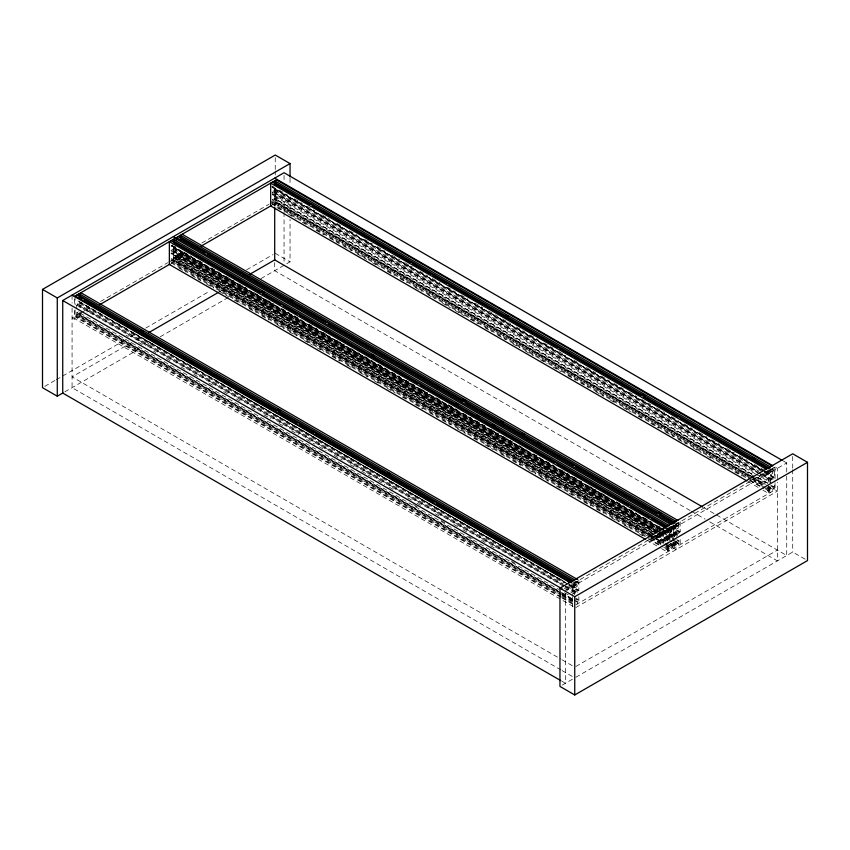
<?xml version="1.0" encoding="UTF-8"?>
<svg xmlns="http://www.w3.org/2000/svg" width="850" height="850" viewBox="0 0 850 850"><rect width="100%" height="100%" fill="white"/><g stroke="black" fill="none" stroke-linecap="round" stroke-linejoin="round"><path stroke-width="0.64" stroke-dasharray="4.25 3.19" d="M173.389 244.502L171.062 245.841L662.171 529.391M274.678 187.531L272.382 186.203L272.382 187.351L274.709 186.001M564.219 585.501L77.711 304.619L77.711 303.663L79.762 302.473L568.576 584.694M659.621 531.76L171.955 250.208L171.955 249.252L174.016 248.062L661.672 529.614M760.941 473.259L273.275 191.707L273.275 190.751L275.336 189.571L762.992 471.112M76.723 307.881L76.723 305.192L77.711 304.619M79.762 302.473L79.762 303.439L80.856 302.812L568.512 584.354M171.955 250.208L170.967 250.782L655.18 530.336M174.016 248.062L174.016 249.018L175.1 248.391L661.608 529.284M755.352 473.864L272.287 194.979L272.287 192.281L273.275 191.707M275.336 189.571L275.336 190.528L276.42 189.901L762.928 470.783M79.762 307.105L79.762 306.127L80.856 305.501L80.856 309.272M669.97 540.43L171.955 252.907L170.967 253.47L668.982 540.993L668.982 538.305L659.781 532.992M658.219 532.249L174.016 252.694L174.016 251.717L175.1 251.09L175.1 261.152L648.954 534.735M272.287 194.979L273.275 194.406L755.193 472.632M759.549 473.758L275.336 194.204L275.336 193.216L276.42 192.589L276.42 202.651L750.284 476.234M171.955 252.907L171.955 253.884L174.016 252.694M275.336 194.204L273.275 195.383L273.275 194.406M561.021 593.417L76.808 313.862L76.808 312.715L78.359 311.822M655.446 530.931L178.128 255.361L178.128 254.224L180.466 252.875L661.226 530.432M748.542 475.851L272.382 200.951L272.382 199.803L274.709 198.464L752.016 474.034M561.329 596.934L75.969 316.721L75.969 314.341L76.808 313.862M653.809 534.533L174.197 257.635L173.389 258.102L653.002 535.001M652.301 532.461L177.289 258.219L177.289 255.85L178.128 255.361M180.466 252.875L180.466 254.012L181.273 253.544L660.886 530.442M751.676 474.045L275.527 199.134L274.709 199.601L754.322 476.499M80.038 313.342L72.069 317.942L74.396 319.292L82.365 314.691M81.175 312.683L89.144 308.082M100.523 301.506L167.694 262.735M168.831 262.076L184.769 252.875M201.854 243.015L269.014 204.234M270.151 203.575L274.709 200.951L750.529 475.756M75.969 316.721L76.808 316.232L561.021 595.786M561.053 594.777L79.146 316.551L79.953 312.046M649.549 537.051L173.389 262.14L174.197 257.635M177.289 258.219L178.128 257.731L178.128 259.399L650.845 532.312M86.923 312.056L91.481 309.432M171.169 263.426L187.106 254.224M272.489 204.924L277.047 202.3L277.047 189.614M44.795 386.346L55.112 380.396M56.259 379.727L126.204 339.352M130.783 336.706L136.521 333.391M145.69 328.1L209.897 291.029M215.634 287.714L230.541 279.108M246.585 269.843L272.956 254.617M131.601 342.518L72.069 376.89L560.968 659.164M136.181 339.873L140.76 337.237M219.757 291.624L235.779 282.37M64.802 391.871L140.983 347.884M145.339 345.366L150.153 342.592M160.225 336.781L245.321 287.64M260.971 278.609L290.041 261.832L290.041 219.343M675.442 524.514L768.538 470.762M769.696 470.092L775.051 467.001L777.389 468.35L777.389 481.026M574.855 581.591L577.15 582.919L577.968 582.452L577.968 584.832L577.15 585.299L573.707 583.302M669.067 528.19L668.227 532.716L669.067 532.227L669.067 533.375L671.404 532.026L671.404 530.878L666.804 528.222M669.099 527.181L671.404 528.509L672.212 528.041L672.212 530.411L671.404 530.878M676.175 523.101L678.47 524.429L679.288 523.951L679.288 526.331L678.47 526.798L675.028 524.801M770.419 468.679L772.724 470.007L773.532 469.54L773.532 471.92L772.724 472.388L769.271 470.39M565.409 590.729L786.728 462.953L786.728 474.853M569.383 584.471L573.984 587.127L574.823 586.638L574.823 587.786L577.15 586.436L577.15 585.299M671.851 526.639L675.304 528.626L676.143 528.148L672.69 526.15M764.947 471.559L769.548 474.215L770.387 473.726L770.387 474.874L772.724 473.524L772.724 472.388M678.47 526.798L678.47 527.935L676.143 529.284L671.543 526.628M578.861 580.274L578.861 590.336L577.777 590.963L577.777 590.006L575.716 591.186L574.727 592.716M673.115 525.852L673.115 535.925L672.021 536.552L672.021 535.585L668.982 538.305M680.181 521.773L680.181 531.834L679.097 532.461L679.097 531.505L677.046 532.695L676.058 534.214L666.857 528.902M772.724 470.007L772.724 468.35L774.435 467.362L774.435 477.424L773.351 478.051L773.351 477.094L770.302 479.804L758.806 473.163M575.599 599.792L577.15 598.899L577.15 600.036L577.968 599.569L577.15 604.074M676.143 541.747L678.47 540.398L678.47 541.535L679.288 541.067L679.288 543.447L678.47 543.915L675.028 541.918M665.933 546.125L668.227 547.453L669.067 545.827L671.404 544.478L671.404 545.626L672.212 545.158L672.212 547.528L671.404 547.995L664.498 544.011M672.998 542.045L675.304 543.373L676.143 542.884L673.838 541.556M767.253 487.634L769.548 488.962L770.387 487.337L772.724 485.987L772.724 487.124L773.532 486.657L773.532 489.037L772.724 489.504L768.124 486.848M663.627 547.177L668.227 549.833L669.067 549.344L669.067 551.013L663.319 547.687M670.703 543.086L675.304 545.742L676.143 545.254L672.69 543.267M764.947 488.676L769.548 491.332L770.387 490.843L770.387 492.511L764.639 489.196M575.822 604.839L775.051 489.823L777.389 491.162L574.749 608.164M575.886 666.453L777.389 550.12M562.254 685.1L574.866 677.822M575.886 677.237L792.721 552.054L807.5 560.586M783.286 460.966L786.728 462.953M770.079 469.922L773.532 471.92M767.253 470.517L772.724 473.524M279.278 190.188L287.332 194.841M294.238 198.826L302.281 203.469M306.882 206.125L314.936 210.779M321.831 214.763L329.885 219.406M336.791 223.391L342.539 226.716M349.435 230.701L357.489 235.344M364.395 239.328L372.438 243.982M377.039 246.638L385.092 251.281M391.999 255.266L400.042 259.909M404.642 262.565L412.696 267.219M419.603 271.203L427.646 275.846M432.246 278.502L440.3 283.156M447.206 287.141L455.249 291.784M461.008 295.109L467.904 299.094M474.81 303.078L482.853 307.721M488.612 311.047L497.813 316.359M502.414 319.016L510.457 323.659M516.205 326.984L525.406 332.297M530.007 334.953L538.061 339.596M543.809 342.922L553.01 348.234M558.769 351.549L565.664 355.534M573.718 360.188L580.614 364.161M586.372 367.487L595.574 372.799M601.322 376.114L609.376 380.768M613.976 383.424L623.178 388.737M628.926 392.052L636.979 396.706M641.58 399.362L650.781 404.674M656.529 407.989L664.583 412.643M671.479 416.627L678.385 420.612M684.133 423.927L692.187 428.581M699.082 432.565L707.136 437.208M711.737 439.864L719.791 444.518M726.686 448.502L734.74 453.146M739.341 455.802L747.384 460.456M754.29 464.44L764.639 470.411M765.786 471.07L770.387 473.726M271.543 186.692L763.799 470.9M272.382 187.351L763.491 470.889M764.639 471.548L770.387 474.874M764.086 471.442L774.435 477.424M764.15 471.782L773.351 477.094M275.336 190.528L762.992 472.069M764.15 472.738L773.351 478.051M273.275 190.751L758.636 470.974M762.928 473.471L773.287 479.453M762.089 473.928L771.29 479.241M275.336 193.216L757.244 471.442M761.844 474.098L773.351 480.739M272.287 192.281L757.648 472.504M760.697 474.417L773.351 481.727M759.794 475.288L771.29 481.929M756.5 474.534L771.29 482.906M757.775 477.349L770.419 484.659M757.435 477.36L770.079 484.67M771.237 485.329L773.532 486.657M755.469 477.169L765.818 483.14M770.419 485.796L772.724 487.124M751.676 476.414L765.478 484.383M766.636 485.053L773.532 489.037M272.382 199.803L753.143 477.371M754.29 478.04L768.092 486.009M751.432 476.903L764.086 484.203M768.687 486.859L774.435 490.174L774.435 481.376M749.721 476.223L274.709 201.971L275.527 201.503L275.527 199.134M750.869 476.882L763.523 484.192M753.143 478.507L763.491 484.489M768.092 487.146L770.387 488.474M271.543 201.429L751.145 478.337M752.303 478.996L766.105 486.965M274.709 203.639L750.869 478.55M752.016 479.209L765.818 487.178M766.976 487.847L772.724 491.162L772.724 489.504M764.639 487.528L272.382 203.32L272.382 204.988M765.786 488.187L770.387 490.843M271.543 203.809L748.85 479.379M749.997 480.038L763.799 488.006M276.983 207.644L281.584 210.301M288.479 214.285L296.533 218.928M302.281 222.254L309.188 226.238M316.083 230.222L324.137 234.866M329.885 238.191L339.086 243.504M343.687 246.16L351.741 250.803M357.489 254.129L366.69 259.441M372.438 262.756L379.344 266.741M387.398 271.394L394.294 275.379M400.042 278.694L406.948 282.678M415.002 287.332L421.897 291.316M427.646 294.631L434.552 298.616M442.606 303.259L450.649 307.913M455.249 310.569L464.451 315.881M470.209 319.196L478.252 323.85M485.159 327.834L492.054 331.819M497.813 335.134L505.856 339.788M512.763 343.772L519.658 347.756M525.406 351.071L533.46 355.725M540.366 359.709L547.262 363.694M553.01 367.009L561.064 371.663M567.97 375.647L576.013 380.29M580.614 382.946L588.668 387.6M595.574 391.584L603.617 396.228M610.523 400.212L616.271 403.527M623.178 407.511L631.221 412.165M638.127 416.149L643.875 419.464M650.781 423.449L658.824 428.103M665.731 432.087L673.784 436.73M678.385 439.386L686.428 444.04M693.334 448.024L701.388 452.668M707.136 455.993L714.032 459.978M720.938 463.962L728.981 468.605M734.74 471.931L741.636 475.915M749.689 480.558L763.491 488.527M747.979 481.546L758.327 487.517M762.928 490.174L768.687 493.499L768.687 487.156M275.251 253.289L290.041 261.832M703.938 507.716L715.572 514.431M716.561 515.004L786.728 555.507L786.728 476.181M690.168 510.542L274.709 270.683L274.709 261.099M691.316 511.201L705.086 519.159M709.676 521.804L777.389 560.894L777.389 482.29M676.982 522.633L679.288 523.951M675.835 524.333L679.288 526.331M672.722 524.62L678.47 527.935M672.998 524.928L676.069 526.841L676.069 535.723M670.979 526.522L680.181 531.834M671.043 526.851L679.097 531.505M669.906 526.713L672.212 528.041M669.896 527.149L679.097 532.461M668.684 527.882L680.181 534.523M667.611 527.754L672.212 530.411M667.845 528.339L677.046 533.651M667.601 528.519L677.949 534.491M666.772 528.53L669.067 529.858M667.601 529.497L677.949 535.468M666.804 529.369L671.404 532.026M666.687 530.368L677.046 536.339M172.21 245.374L176.811 248.03M183.706 252.004L191.76 256.658M198.666 260.642L204.414 263.957M211.31 267.941L219.364 272.595M226.27 276.579L234.313 281.223M238.914 283.879L246.968 288.533M253.863 292.517L261.917 297.16M266.517 299.816L274.571 304.47M281.467 308.454L289.521 313.098M294.121 315.754L302.175 320.408M309.071 324.392L317.124 329.035M322.873 332.361L329.779 336.345M336.674 340.329L344.728 344.973M350.476 348.298L359.678 353.6M364.278 356.256L372.332 360.91M378.08 364.225L387.281 369.538M391.882 372.194L399.936 376.848M405.684 380.163L414.885 385.475M420.644 388.801L427.539 392.785M435.593 397.428L442.489 401.413M448.248 404.738L457.449 410.051M463.197 413.366L471.24 418.019M475.841 420.676L485.042 425.988M490.801 429.303L498.844 433.957M503.444 436.613L512.646 441.926M518.404 445.241L526.447 449.894M533.354 453.879L540.249 457.853M546.008 461.178L554.051 465.821M560.957 469.806L569.011 474.459M573.612 477.116L581.655 481.759M588.561 485.743L596.615 490.397M601.216 493.053L609.259 497.696M616.165 501.681L624.219 506.334M628.819 508.991L636.862 513.634M643.769 517.618L651.822 522.272M658.718 526.256L661.024 527.584M665.624 530.241L669.067 532.227M179.031 249.794L663.244 529.359M664.392 530.017L675.888 536.658M178.043 249.39L663.404 529.603M664.551 530.273L674.9 536.244M171.371 245.852L662.479 529.391M663.627 530.06L668.227 532.716M663.319 530.049L669.067 533.375M662.756 529.943L673.115 535.925M662.819 530.273L672.021 535.585M174.016 249.018L661.672 530.57M662.819 531.239L672.021 536.552M662.373 531.101L676.175 539.07M662.033 531.112L675.835 539.081M676.982 539.739L679.288 541.067M180.466 254.012L657.773 529.582M662.373 532.238L672.722 538.22M171.955 249.252L658.155 529.986M659.313 530.644L673.115 538.613M660.769 532.419L669.97 537.731M174.016 251.717L658.58 531.494M659.738 532.153L673.529 540.122M674.688 540.791L679.288 543.447M178.128 254.224L658.888 531.781M660.046 532.451L670.395 538.422M658.336 531.972L182.176 257.061L182.176 252.036M659.483 532.642L673.285 540.611M674.433 541.269L680.181 544.595L680.181 537.041M659.377 532.918L672.021 540.217M660.046 533.587L672.69 540.898M177.289 255.85L656.901 532.748M658.049 533.407L671.851 541.376M656.625 532.961L180.466 258.049L181.273 253.544M657.773 533.63L671.574 541.588M672.722 542.258L678.47 545.572L678.47 543.915M171.955 253.884L656.168 533.439M657.316 534.108L669.97 541.408M656.901 535.117L669.556 542.428M656.593 535.638L665.794 540.951M670.395 543.607L676.143 546.922M654.149 534.523L173.389 256.955L171.062 258.304L651.822 535.872M655.297 535.192L665.646 541.163M654.957 535.192L668.759 543.161M669.906 543.83L672.212 545.158M654.149 535.659L667.951 543.628M669.099 544.298L671.404 545.626M652.577 535.298L176.417 260.387L176.417 248.976M653.735 535.957L667.537 543.926M668.684 544.595L674.433 547.91L674.433 541.567M649.209 534.246L173.389 259.441L173.389 246.766M650.356 534.916L664.158 542.884M665.306 543.543L672.212 547.528M652.97 536.531L666.772 544.499M650.112 535.394L662.756 542.704M667.356 545.36L673.115 548.675L673.115 539.867M173.389 260.472L648.401 534.714M649.549 535.383L663.351 543.352M171.062 259.441L650.664 536.35M651.822 537.009L665.624 544.977M666.772 545.647L669.067 546.975M171.371 260.599L649.825 536.828M650.972 537.497L664.774 545.466M650.696 537.71L661.045 543.692M665.646 546.348L671.404 549.663L671.404 547.995M171.062 261.821L646.064 536.063M650.664 538.719L661.024 544.691M665.624 547.347L669.067 549.344M171.371 262.969L647.53 537.88M648.678 538.539L662.479 546.508M179.106 268.132L186.012 272.117M191.76 275.442L200.961 280.755M206.709 284.07L213.616 288.054M219.364 291.369L228.565 296.682M234.313 300.007L241.219 303.992M249.262 308.635L256.169 312.619M261.917 315.945L268.823 319.929M276.866 324.572L283.772 328.557M289.521 331.882L296.427 335.867M304.47 340.51L312.524 345.164M317.124 347.82L324.031 351.804M332.074 356.447L340.127 361.101M347.034 365.086L351.634 367.742M359.678 372.385L367.731 377.039M374.638 381.023L379.238 383.679M387.281 388.322L395.335 392.966M402.241 396.95L406.842 399.606M414.885 404.26L422.939 408.903M429.845 412.888L437.888 417.541M442.489 420.197L450.543 424.841M457.449 428.825L465.492 433.479M473.546 438.122L478.146 440.778M485.042 444.763L493.096 449.416M501.149 454.059L505.75 456.716M512.646 460.7L520.699 465.354M528.753 469.997L535.649 473.981M540.249 476.638L548.303 481.291M556.357 485.934L563.253 489.919M569.011 493.244L575.907 497.218M583.961 501.872L590.856 505.856M596.615 509.171L603.511 513.156M611.564 517.809L618.46 521.794M624.219 525.109L631.114 529.093M639.168 533.747L643.769 536.403M648.369 539.059L662.171 547.028M646.659 540.048L660.461 548.016M661.608 548.675L667.356 552.001L667.356 545.657M575.662 581.124L577.968 582.452M573.367 582.176L577.968 584.832M572.549 583.78L577.15 586.436M571.37 584.651L574.823 586.638M79.422 301.591L103.573 315.541M109.321 318.856L123.123 326.825M124.281 327.494L133.482 332.807M134.629 333.466L150.726 342.763M151.874 343.432L176.035 357.372M180.636 360.028L203.639 373.309M208.239 375.966L231.242 389.247M235.843 391.903L509.575 549.939M510.723 550.609L537.179 565.877M538.326 566.546L563.635 581.145M77.956 300.921L179.169 359.359M180.327 360.017L574.823 587.786M569.659 585.023L578.861 590.336M569.723 585.352L577.777 590.006M79.762 303.439L563.975 582.994M568.576 585.65L577.777 590.963M77.711 303.663L563.072 583.886M567.364 586.383L578.861 593.024M565.367 586.171L575.716 592.142M79.762 306.127L563.975 585.682M565.122 586.351L576.629 592.992M76.723 305.192L564.379 586.744M565.122 587.329L577.777 594.639M126.012 335.208L128.318 336.536M138.667 342.507L142.12 344.505M153.616 351.146L155.922 352.474M166.271 358.445L170.871 361.101M181.22 367.072L185.821 369.729M193.874 374.382L198.475 377.039M208.824 383.01L213.424 385.666M223.773 391.648L228.374 394.304M236.428 398.947L241.028 401.604M251.377 407.586L255.977 410.242M264.031 414.885L270.938 418.869M278.981 423.523L283.581 426.179M291.635 430.822L298.541 434.807M306.584 439.461L314.638 444.104M319.239 446.76L326.134 450.744M334.188 455.398L342.242 460.041M350.296 464.684L357.191 468.669M361.792 471.325L372.141 477.307M377.899 480.622L384.795 484.606M389.396 487.263L393.996 489.919M407.798 497.888L412.399 500.544M416.999 503.2L421.6 505.856M435.402 513.825L440.002 516.481M453.804 524.45L458.405 527.106M463.006 529.763L467.606 532.419M481.408 540.388L486.009 543.044M490.609 545.7L495.21 548.356M564.219 588.2L575.716 594.841M413.493 504.613L418.094 507.269M441.097 520.551L445.697 523.207M468.701 536.488L473.301 539.144M511.254 561.053L515.854 563.709M575.662 598.241L577.968 599.569M80.293 313.172L558.747 589.411M564.506 592.737L569.107 595.393M76.808 312.715L561.021 592.269M561.861 592.641L574.823 600.238M575.662 600.61L577.968 601.938M79.146 314.882L561.053 593.109M562.201 593.778L574.855 601.077M562.169 594.076L574.823 601.386M75.969 314.341L561.329 594.564M562.477 595.223L573.984 601.864M562.201 595.446L574.855 602.746M562.169 596.456L574.823 603.755M562.477 597.603L573.984 604.244M561.021 597.454L76.808 317.9L76.808 316.232M562.169 598.113L574.823 605.423M573.112 606.411L75.098 318.888L75.098 310.006M562.126 659.823L574.749 667.112M560.968 669.938L72.069 387.674L72.069 307.796M562.126 670.607L574.749 677.896M561.967 681.296L565.409 683.283L565.409 593.374M792.721 456.45L792.721 468.392M792.721 469.721L792.721 552.054M775.051 467.001L775.051 482.216M775.051 483.48L775.051 489.823M770.387 469.689L769.548 474.215M770.302 479.804L770.302 482.502M769.548 488.962L769.548 491.332M768.687 470.677L768.687 482.088M678.47 522.761L678.47 524.429M676.143 524.099L675.304 528.626M676.069 540.791L676.069 549.663L673.731 548.314L673.731 541.981M675.304 543.373L675.304 545.742M674.433 525.087L674.433 540.303M673.731 540.706L673.731 525.491L573.112 583.589L573.112 593.736M671.404 526.841L671.404 528.509M668.227 547.453L668.227 549.833M667.356 529.178L667.356 540.589M578.861 596.796L578.861 603.086L80.856 315.562L80.856 310.537M577.15 581.251L577.15 582.919M574.823 582.601L573.984 587.127M574.749 594.596L574.749 585.342L572.411 583.992L572.411 595.404M572.411 596.668L572.411 606.815M290.041 178.181L290.041 184.811M290.041 196.764L290.041 214.03M284.049 175.376L284.049 181.996M284.049 193.885L284.049 211.076M284.049 212.404L284.049 263.967M275.251 157.696L275.251 169.639M275.251 170.967L275.251 174.951M275.251 188.232L275.251 205.488M274.709 188.264L274.709 205.891M175.727 248.115L175.727 260.791M175.1 245.884L175.1 248.391M75.098 296.066L75.098 304.938M74.396 299.009L74.396 305.341M74.396 310.42L74.396 319.292M72.069 295.12L72.069 303.057"/><path stroke-width="1.27" d="M63.017 392.902L57.279 396.206L42.5 387.674L42.5 289.414L275.251 155.04L290.041 163.572L290.041 176.853M42.5 289.414L57.279 297.946L290.041 163.572M560.819 680.638L62.73 393.061L62.73 300.507L284.049 172.731L782.138 460.307M74.396 296.469L277.047 179.477M669.099 525.513L173.389 239.317L174.197 242.887L260.461 292.697M79.146 297.766L79.953 297.298L82.248 298.626M180.466 239.275L181.273 238.808L205.424 252.748M274.709 184.864L275.527 184.397L310.027 204.319M99.45 304.831L170.032 264.074M200.77 246.33L271.352 205.583M148.771 332.605L218.609 292.283M249.518 274.444L274.709 259.898L702.791 507.046M559.959 588.168L792.721 453.794L807.5 462.326L807.5 560.586L574.749 694.96L559.959 686.428L559.959 588.168L574.749 596.711L807.5 462.326M274.709 178.128L772.799 465.694M276.42 179.839L772.129 466.034M770.419 467.022L274.709 180.816L274.709 182.484L769.271 468.021M505.548 314.829L507.854 316.158M642.419 393.848L644.714 395.176M752.834 457.587L755.129 458.915M272.382 182.166L769.239 469.03M312.322 205.647L410.093 262.087M412.388 263.415L430.791 274.04M433.096 275.368L446.898 283.337M449.193 284.665L557.303 347.076M559.608 348.404L641.272 395.558M643.567 396.886L678.077 416.797M680.372 418.126L767.784 468.594M766.381 469.349L270.672 183.154L270.672 205.976L746.831 480.877M182.176 234.249L677.886 520.444M676.175 521.433L180.466 235.238L180.466 236.895L675.028 522.431M290.541 299.519L292.836 300.847M463.059 399.118L466.512 401.115M501.011 421.026L503.317 422.354M521.719 432.979L524.014 434.308M537.816 442.276L540.122 443.604M658.58 512.008L660.886 513.336M178.128 236.576L674.996 523.441M207.729 254.076L326.188 322.469M328.493 323.797L463.059 401.487M465.354 402.815L573.474 465.237M575.769 466.565L657.433 513.708M659.738 515.036L673.529 523.005M672.138 523.759L176.417 237.564L176.417 240.104M173.389 236.619L175.727 237.968M175.1 238.329L670.809 524.524M261.609 290.987L263.914 292.315M372.024 354.726L374.329 356.054M455.983 403.208L458.288 404.536M476.691 415.161L478.986 416.489M492.788 424.458L495.093 425.786M173.389 240.986L667.951 526.522M171.062 240.667L666.772 526.862M262.756 294.026L281.159 304.64M283.464 305.968L297.266 313.937M299.561 315.265L418.03 383.669M420.336 384.997L554.901 462.687M557.196 464.015L628.511 505.187M630.806 506.515L649.209 517.129M651.514 518.457L665.306 526.426M666.209 528.509L169.352 241.655L169.352 264.477L645.511 539.378M80.856 292.74L577.713 579.604M574.855 579.923L79.146 293.728L79.146 295.396L573.707 580.933M140.909 330.119L143.214 331.447M277.78 409.147L280.075 410.476M388.195 472.887L390.49 474.215M508.959 542.608L511.254 543.936M76.808 295.078L572.518 581.273M84.554 299.954L276.622 410.848M278.928 412.176L297.33 422.801M299.625 424.129L313.427 432.098M315.733 433.426L434.191 501.819M436.496 503.147L571.062 580.847M75.098 296.066L571.965 582.93M72.069 295.12L570.159 582.686M62.73 300.507L561.967 588.742M574.749 596.711L574.749 694.96M275.527 182.017L275.527 184.397M274.709 207.209L274.709 260.1M181.273 236.428L181.273 238.808M79.953 294.929L79.953 297.298M57.279 297.946L57.279 396.206"/></g></svg>
